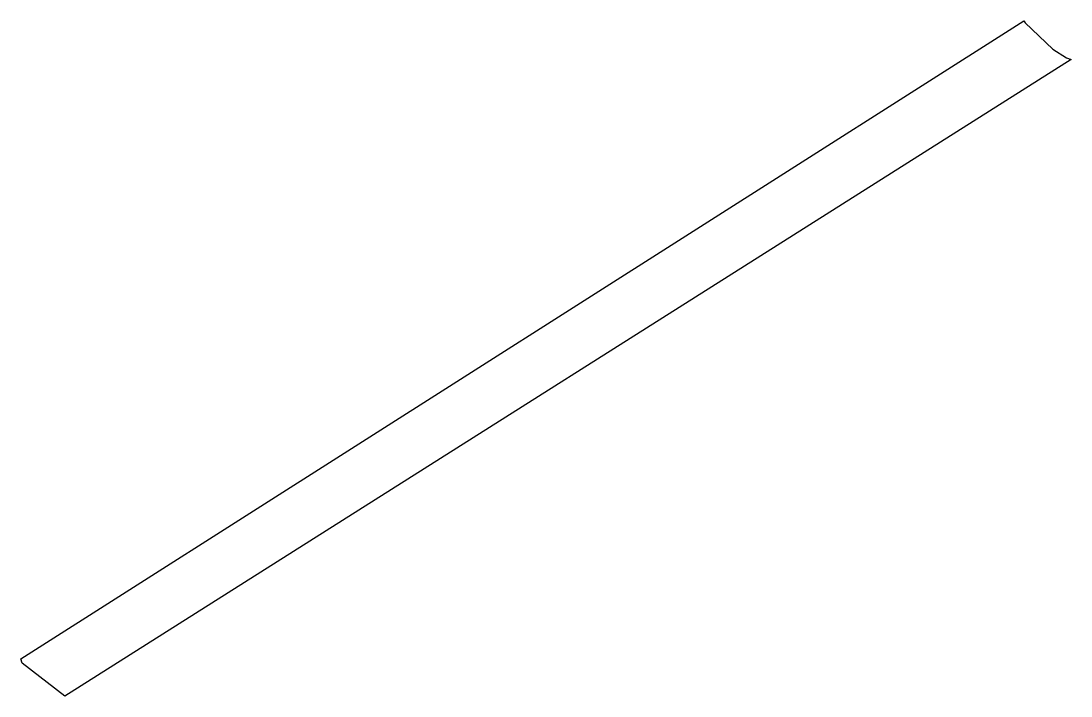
# Model space of a CAD drawing. Header units: millimetres. Extents: x 596735 to 597076, y 1296150 to 1296369.
import ezdxf

# ---------------------------------------------------------------- set-up
doc = ezdxf.new("R2010")
doc.units = ezdxf.units.MM

msp = doc.modelspace()

# ---------------------------------------------------------------- linework, layer by layer
at = {"elevation": 141.72}
msp.add_lwpolyline([(597060.73, 1296369.26), (597061.16, 1296368.66), (597070.12, 1296360.12), (597074.51, 1296357.35), (597076.01, 1296356.74), (596749.74, 1296150.35), (596735.9, 1296161.01), (596735.49, 1296162.43), (597060.73, 1296369.26), (597061.16, 1296368.66)], dxfattribs=at)

doc.saveas('drawing.dxf')
